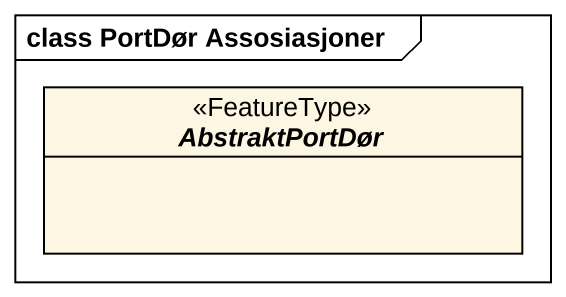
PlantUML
@startuml
mainframe class PortDør Assosiasjoner
hide circle
hide empty members
abstract class AbstraktPortDør <<FeatureType>>
@enduml
